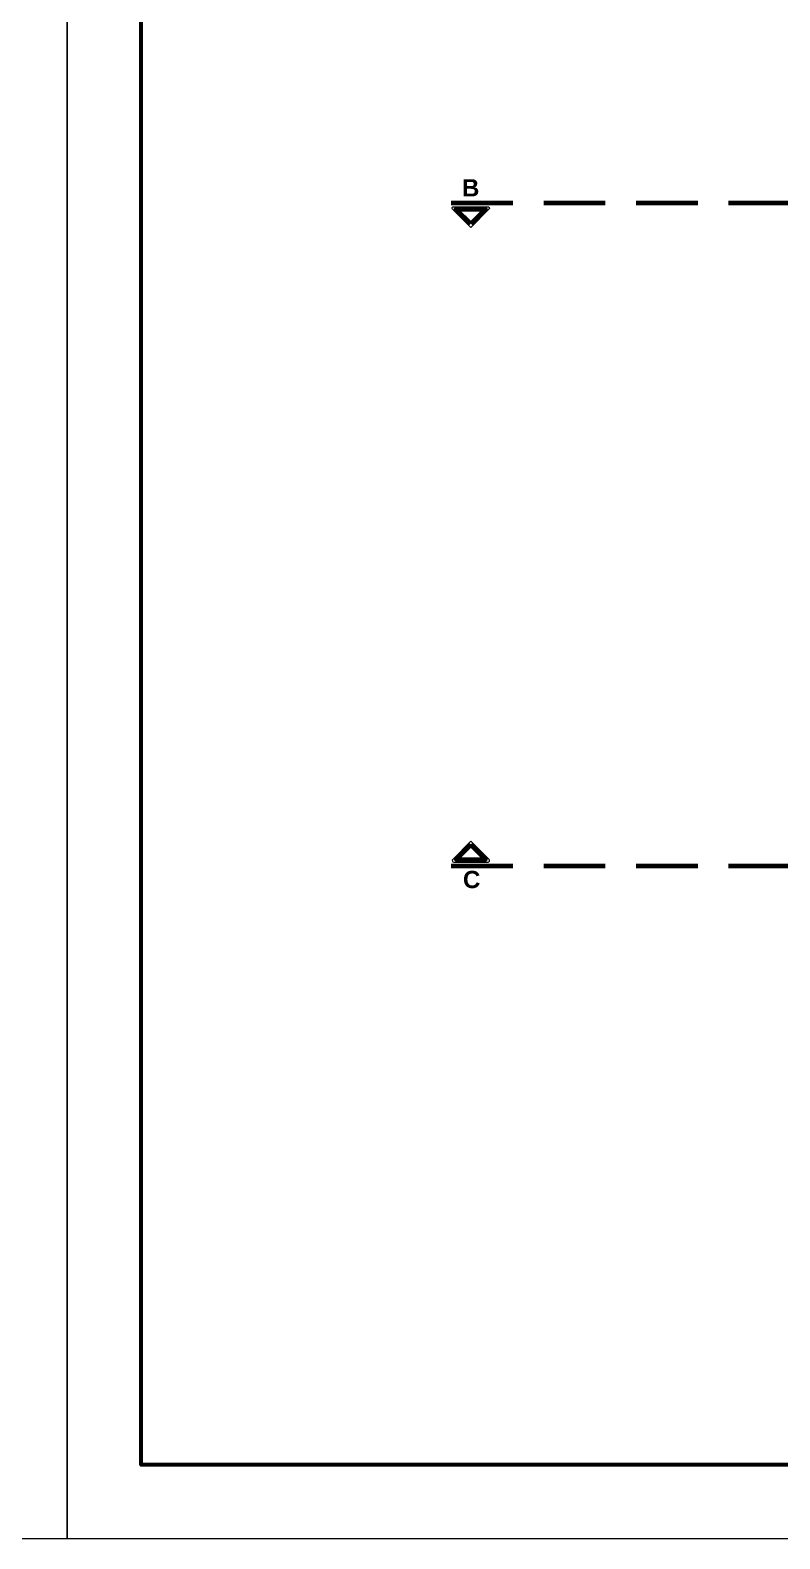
# Model space of a CAD drawing. Header units: inches. Extents: x 140 to 978, y -82 to 38.
# Drawn here: x 747.65 to 762.86, y -22.35 to 8.28 of the extents above; entities that cross this region are included whole.
import ezdxf

# ---------------------------------------------------------------- set-up
doc = ezdxf.new("R2010")
doc.units = ezdxf.units.IN
doc.header["$MEASUREMENT"] = 0
doc.linetypes.add('DASHED', pattern=[0.75, 0.5, -0.25])
for name, color, linetype, lineweight in [('UNSAAC CUBIERTAS', 22, 'Continuous', 0), ('UNSAAC- ROTULO', 7, 'Continuous', 60), ('UNSAAC-CORTE ESTRUCTURA', 7, 'Continuous', 70), ('UNSAAC-LINEA DE CORTE', 7, 'Continuous', 70)]:
    doc.layers.add(name, color=color, linetype=linetype, lineweight=lineweight)
doc.styles.get("Standard").update_dxf_attribs({"font": 'arial.ttf'})

msp = doc.modelspace()

# ---------------------------------------------------------------- linework, layer by layer
at = {"layer": 'UNSAAC CUBIERTAS', "ltscale": 1.75}
for points in [[(756.955, 4.646), (756.586, 4.276), (756.216, 4.646, -0.668179), (756.238, 4.697), (756.934, 4.697, -0.668179)], [(756.958, -8.557), (756.588, -8.187), (756.219, -8.557, 0.668179), (756.24, -8.608), (756.937, -8.608, 0.668179)]]:
    msp.add_lwpolyline(points, format="xyb", close=True, dxfattribs=at)
at = {"layer": 'UNSAAC- ROTULO', "color": 5, "lineweight": 0, "flags": 128}
for points in [[(671.895, 31.651), (748.395, 31.651), (748.395, -22.349), (671.895, -22.349)], [(748.395, 31.651), (824.895, 31.651), (824.895, -22.349), (748.395, -22.349)]]:
    msp.add_lwpolyline(points, close=True, dxfattribs=at)
at = {"layer": 'UNSAAC- ROTULO'}
msp.add_lwpolyline([(749.895, 30.151), (823.395, 30.151), (823.395, -20.849), (749.895, -20.849)], close=True, dxfattribs=at)
at = {"layer": 'UNSAAC-CORTE ESTRUCTURA', "ltscale": 2.5}
for points in [[(756.586, 4.347), (756.286, 4.647), (756.886, 4.647)], [(756.588, -8.258), (756.288, -8.558), (756.888, -8.558)]]:
    msp.add_lwpolyline(points, close=True, dxfattribs=at)
at = {"layer": 'UNSAAC-LINEA DE CORTE', "linetype": 'DASHED', "ltscale": 2.5}
for p, q in [((756.191, 4.777), (815.594, 4.777)), ((756.191, -8.683), (815.594, -8.683))]:
    msp.add_line(p, q, dxfattribs=at)

# ---------------------------------------------------------------- texts
at = {"layer": 'UNSAAC-CORTE ESTRUCTURA', "char_height": 0.35, "width": 0.398, "attachment_point": 3, "rotation": 360}
for s, insert in [('{\\fSwis721 Ex BT|b1|i0|c0|p34;B}', (756.76, 5.256)), ('{\\fSwis721 Ex BT|b1|i0|c0|p34;C}', (756.781, -8.787))]:
    msp.add_mtext(s, dxfattribs=dict(at, insert=insert))

doc.saveas('drawing.dxf')
